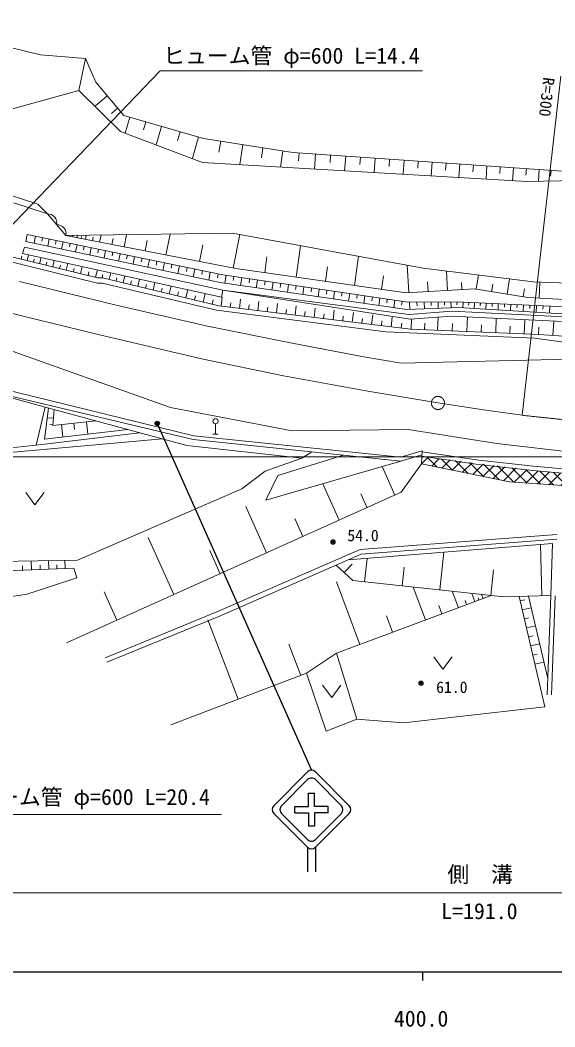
# Model space of a CAD drawing. Units: millimetres, scale not verified. Extents: x 40000 to 680000, y 20000 to 380000.
# Drawn here: x 421959 to 483150, y 198715 to 313812 of the extents above; entities that cross this region are included whole.
import ezdxf
from ezdxf.enums import TextEntityAlignment as Align

# ---------------------------------------------------------------- set-up
doc = ezdxf.new("R2010")
doc.units = ezdxf.units.MM
doc.header["$LTSCALE"] = 1000
doc.header["$PDMODE"] = 32
doc.header["$PDSIZE"] = 500
doc.linetypes.add('CHAIN', pattern=[18.5, 12, -1.5, 3.5, -1.5])
for name, color, linetype, lineweight in [('M-BMK', 2, 'CHAIN', 13), ('M-STR-HTXT', 7, 'Continuous', 13), ('M-STR-STRC', 7, 'Continuous', 25), ('M-TTL-BAND', 7, 'Continuous', 25), ('M-WORK', 1, 'Continuous', 13)]:
    doc.layers.add(name, color=color, linetype=linetype, lineweight=lineweight)
doc.styles.add('ＭＳ ゴシック', font='')
doc.styles.get('ＭＳ ゴシック').set_extended_font_data('MS Gothic')

msp = doc.modelspace()

# ---------------------------------------------------------------- hatches: boundary and pattern name
at = {"layer": 'M-WORK'}
h = msp.add_hatch(dxfattribs=at)
h.set_pattern_fill('USER', color=256, style=0, pattern_type=2)
h.set_pattern_definition([(45, (467882, 263077), (-707.107, 707.107), []), (135, (467882, 263077), (-707.107, -707.107), [])])
h.paths.add_polyline_path([(467882, 263077), (477941, 261012), (485867, 260490), (485879, 261844), (480640, 262329), (467926, 263948)])

# ---------------------------------------------------------------- linework, layer by layer
at = {"layer": 'M-BMK'}
for p, q in [((405565, 283996), (422006, 280059)), ((422006, 280059), (430878, 277875)), ((430878, 277875), (436712, 276489)), ((436712, 276489), (442893, 275051)), ((442893, 275051), (452110, 273159)), ((452110, 273159), (461754, 271374)), ((461754, 271374), (469773, 270042)), ((469773, 270042), (474968, 269270)), ((474968, 269270), (479411, 268640))]:
    msp.add_line(p, q, dxfattribs=at)
msp.add_circle((469773, 270042), 750, dxfattribs=at)
msp.add_arc((513256, 566725), 300000, 263.52244, 270.6362, dxfattribs=at)
at = {"layer": 'M-STR-HTXT'}
for p, q in [((479411, 268640), (483814, 307410)), ((570069, 263898), (379069, 263898)), ((379069, 214021), (570069, 214021))]:
    msp.add_line(p, q, dxfattribs=at)
for points in [[(416759, 285980), (438000, 308000), (468000, 308000)], [(408000, 277000), (413000, 223000), (445000, 223000)]]:
    msp.add_lwpolyline(points, dxfattribs=at)
at = {"layer": 'M-STR-STRC'}
for p, q in [((437652, 267710), (455312, 228055)), ((454852, 227870), (450983, 224002)), ((451875, 224002), (454852, 226979)), ((455743, 227870), (459612, 224002)), ((455743, 226979), (458720, 224002)), ((454944, 223909), (454944, 225448)), ((454944, 225448), (455651, 225448)), ((455651, 223909), (455651, 225448)), ((453406, 223909), (454944, 223909)), ((453406, 223203), (453406, 223909)), ((457189, 223909), (455651, 223909)), ((457189, 223203), (457189, 223909)), ((450983, 223110), (454852, 219242)), ((451875, 223110), (454852, 220133)), ((453406, 223203), (454944, 223203)), ((454944, 223203), (454944, 221664)), ((457189, 223203), (455651, 223203)), ((455651, 223203), (455651, 221664)), ((459612, 223110), (455743, 219242)), ((455743, 220133), (458720, 223110)), ((455651, 221664), (454944, 221664)), ((454852, 219242), (454852, 216455)), ((455743, 219242), (455743, 216455))]:
    msp.add_line(p, q, dxfattribs=at)
for radius in [250, 200, 150, 100, 50, 20]:
    msp.add_circle((437652, 267710), radius, dxfattribs=at)
for centre, start, end in [((455298, 227425), 45, 135), ((455298, 226533), 44.99985, 135), ((451429, 223556), 135, 225), ((452321, 223556), 135, 225.00005), ((458274, 223556), 315.00011, 44.99984), ((459166, 223556), 315, 45), ((455298, 220579), 225.00005, 315.00011), ((455298, 219688), 225, 315)]:
    msp.add_arc(centre, 631, start, end, dxfattribs=at)
msp.add_point((437652, 267710), dxfattribs=at)
at = {"layer": 'M-TTL-BAND'}
for p, q in [((40000, 205000), (579000, 205000)), ((468000, 205000), (468000, 204000))]:
    msp.add_line(p, q, dxfattribs=at)
at = {"layer": 'M-WORK'}
for p, q in [((424299, 309860), (407920, 313812)), ((429454, 309421), (424299, 309860)), ((428694, 305784), (429454, 309421)), ((429454, 309421), (430610, 306711)), ((430610, 306711), (433820, 302897)), ((421102, 303666), (428694, 305784)), ((428694, 305784), (433441, 301091)), ((431932, 305140), (430536, 303964)), ((433108, 303743), (432409, 303155)), ((433820, 302897), (442949, 300295)), ((434512, 302700), (433994, 300882)), ((436329, 302182), (436070, 301273)), ((438146, 301664), (437542, 299544)), ((433441, 301091), (442837, 297548)), ((440266, 301060), (439964, 300000)), ((442385, 300456), (441681, 297984)), ((442949, 300295), (453152, 298696)), ((444909, 299988), (444710, 298718)), ((447449, 299590), (447089, 297296)), ((449743, 299231), (449563, 298083)), ((452037, 298871), (451747, 297020)), ((453152, 298696), (486180, 296385)), ((453895, 298644), (453830, 297710)), ((455765, 298514), (455644, 296789)), ((457489, 298393), (457429, 297531)), ((459213, 298272), (459095, 296585)), ((460901, 298154), (460842, 297311)), ((442837, 297548), (479958, 295350)), ((462588, 298036), (462472, 296385)), ((464239, 297921), (464181, 297095)), ((465890, 297805), (465777, 296189)), ((467506, 297692), (467450, 296884)), ((469122, 297579), (469011, 295998)), ((470703, 297468), (470648, 296678)), ((472284, 297358), (472176, 295810)), ((473831, 297249), (473777, 296476)), ((475379, 297141), (475273, 295627)), ((476893, 297035), (476840, 296278)), ((478407, 296929), (478303, 295448)), ((479888, 296826), (479837, 296085)), ((479958, 295350), (516483, 296275)), ((481370, 296722), (481276, 295383)), ((482709, 296628), (482662, 295959)), ((423983, 292777), (420715, 293842)), ((421230, 292906), (425084, 291658)), ((425084, 291658), (423983, 292777)), ((427186, 289175), (425084, 291658)), ((422748, 289303), (422606, 288521)), ((445168, 284679), (422748, 289303)), ((423728, 289101), (423566, 288317)), ((424511, 288939), (424430, 288548)), ((427186, 289175), (446265, 289455)), ((427186, 289175), (446630, 285401)), ((427966, 289024), (427992, 289157)), ((428457, 288929), (428508, 289195)), ((428948, 288833), (428993, 289069)), ((429438, 288738), (429530, 289210)), ((430249, 288581), (430328, 288986)), ((431060, 288423), (431218, 289234)), ((433851, 287882), (434122, 289277)), ((438651, 286950), (439117, 289350)), ((446265, 289455), (468084, 285459)), ((446345, 285457), (447092, 289304)), ((422245, 287138), (422463, 287871)), ((422463, 287871), (445138, 282956)), ((422606, 288521), (444854, 283803)), ((425294, 288778), (425131, 287986)), ((426086, 288614), (426004, 288218)), ((426878, 288451), (426712, 287650)), ((427678, 288286), (427596, 287885)), ((428479, 288121), (428312, 287311)), ((429289, 287954), (429205, 287549)), ((430098, 287787), (429930, 286968)), ((432456, 288153), (432591, 288850)), ((436251, 287416), (436484, 288616)), ((442498, 286203), (442871, 288127)), ((453551, 284423), (454061, 288027)), ((417242, 287643), (430813, 284358)), ((422083, 286471), (422165, 286812)), ((444996, 282157), (422245, 287138)), ((422765, 286306), (422930, 286988)), ((424193, 285960), (424365, 286674)), ((430917, 287618), (430833, 287208)), ((431736, 287449), (431565, 286621)), ((432564, 287278), (432479, 286864)), ((433392, 287107), (433219, 286270)), ((434229, 286935), (434143, 286516)), ((435066, 286762), (434892, 285916)), ((449947, 284933), (450202, 286735)), ((460217, 283480), (460689, 286813)), ((419985, 286405), (430830, 283727)), ((423479, 286133), (423565, 286490)), ((424939, 285780), (425029, 286153)), ((425686, 285599), (425866, 286345)), ((426466, 285410), (426561, 285800)), ((427247, 285221), (427436, 286002)), ((428880, 284826), (429078, 285642)), ((435913, 286588), (435826, 286164)), ((436760, 286413), (436583, 285557)), ((437616, 286236), (437527, 285808)), ((438472, 286060), (438293, 285194)), ((439337, 285881), (439248, 285448)), ((440203, 285703), (440023, 284827)), ((441079, 285522), (440988, 285085)), ((456884, 283952), (457120, 285618)), ((466433, 282661), (466257, 285794)), ((468084, 285459), (480672, 283900)), ((428063, 285023), (428162, 285432)), ((429734, 284619), (429837, 285046)), ((430588, 284412), (430795, 285266)), ((430813, 284358), (431400, 284340)), ((431373, 284341), (431385, 284736)), ((431400, 284340), (444680, 281139)), ((432143, 284161), (432329, 284930)), ((432946, 283967), (433043, 284369)), ((433750, 283773), (433943, 284577)), ((441954, 285342), (441771, 284456)), ((442839, 285159), (442748, 284717)), ((443724, 284977), (443540, 284081)), ((444620, 284792), (444527, 284344)), ((466321, 281562), (445168, 284679)), ((445518, 284627), (445385, 283726)), ((446420, 284494), (446353, 284044)), ((446630, 285401), (466131, 282644)), ((447321, 284362), (447189, 283465)), ((463324, 283041), (463544, 284594)), ((470871, 282910), (470747, 285129)), ((474151, 283053), (474418, 284675)), ((421885, 283937), (432954, 281220)), ((430830, 283727), (431345, 283745)), ((431345, 283745), (444426, 280672)), ((434588, 283571), (434689, 283991)), ((435427, 283369), (435629, 284208)), ((436302, 283158), (436408, 283596)), ((437177, 282947), (437388, 283822)), ((438091, 282727), (438201, 283184)), ((439005, 282507), (439225, 283420)), ((444854, 283803), (466220, 280712)), ((448218, 284229), (448152, 283781)), ((449114, 284097), (448983, 283206)), ((450006, 283966), (449940, 283520)), ((450898, 283835), (450767, 282947)), ((451785, 283704), (451720, 283260)), ((452672, 283573), (452542, 282691)), ((453554, 283443), (453489, 283002)), ((454437, 283313), (454307, 282435)), ((455314, 283184), (455250, 282745)), ((468652, 282786), (468590, 283895)), ((472512, 283002), (472466, 283823)), ((475913, 282763), (476058, 283644)), ((477676, 282473), (477966, 284236)), ((480672, 283900), (500213, 283181)), ((481353, 282019), (481446, 283872)), ((439958, 282277), (440073, 282754)), ((440912, 282047), (441142, 283001)), ((441907, 281807), (442027, 282305)), ((442903, 281567), (443143, 282562)), ((444947, 281106), (445074, 282147)), ((445138, 282956), (444996, 282157)), ((466471, 280159), (445138, 282956)), ((445138, 282956), (466586, 279622)), ((456192, 283054), (456064, 282181)), ((457065, 282926), (457001, 282489)), ((457938, 282797), (457810, 281929)), ((458807, 282669), (458743, 282235)), ((459675, 282541), (459548, 281677)), ((460539, 282414), (460475, 281982)), ((461402, 282287), (461276, 281427)), ((462262, 282160), (462198, 281730)), ((463121, 282033), (462995, 281179)), ((466131, 282644), (473964, 283084)), ((473964, 283084), (480038, 282085)), ((479506, 282172), (479657, 283087)), ((480038, 282085), (506039, 280786)), ((432954, 281220), (443384, 278822)), ((443922, 281321), (444045, 281831)), ((444680, 281139), (466626, 278479)), ((445996, 280979), (446060, 281504)), ((447046, 280852), (447173, 281901)), ((448102, 280724), (448166, 281252)), ((449159, 280596), (449287, 281653)), ((450224, 280467), (450289, 280999)), ((451289, 280338), (451418, 281402)), ((453435, 280078), (453565, 281150)), ((455596, 279816), (455727, 280897)), ((463975, 281908), (463912, 281480)), ((464830, 281782), (464705, 280932)), ((465680, 281656), (465617, 281231)), ((466220, 280712), (472134, 280952)), ((471862, 281615), (466321, 281562)), ((466532, 281564), (466540, 280725)), ((467371, 281572), (467375, 281153)), ((468209, 281580), (468217, 280793)), ((468996, 281588), (469000, 281194)), ((469783, 281595), (469790, 280857)), ((470521, 281602), (470525, 281233)), ((471259, 281609), (471266, 280917)), ((484383, 281029), (471862, 281615)), ((471951, 281611), (471935, 281265)), ((472134, 280952), (484576, 280206)), ((472643, 281579), (472613, 280923)), ((473298, 281548), (473283, 281220)), ((473954, 281517), (473922, 280845)), ((474626, 281486), (474610, 281150)), ((475298, 281454), (475266, 280764)), ((475988, 281422), (475972, 281077)), ((476678, 281390), (476645, 280682)), ((477386, 281357), (477370, 281003)), ((478094, 281323), (478060, 280597)), ((478821, 281289), (478804, 280926)), ((479548, 281255), (479513, 280510)), ((480293, 281221), (480276, 280848)), ((481039, 281186), (481003, 280420)), ((481804, 281150), (481786, 280767)), ((482569, 281114), (482533, 280329)), ((444426, 280672), (463800, 278168)), ((452362, 280208), (452427, 280744)), ((454516, 279947), (454581, 280487)), ((456685, 279684), (456751, 280228)), ((457774, 279552), (457906, 280641)), ((458872, 279419), (458938, 279967)), ((459969, 279286), (460102, 280383)), ((461074, 279152), (461141, 279704)), ((462180, 279018), (462313, 280123)), ((464407, 278748), (464542, 279862)), ((471390, 280550), (466471, 280159)), ((466586, 279622), (471346, 279977)), ((469731, 278351), (469793, 279861)), ((471346, 279977), (518624, 277653)), ((518638, 278165), (471390, 280550)), ((473082, 278212), (473151, 279888)), ((476381, 278076), (476449, 279726)), ((443384, 278822), (453095, 276864)), ((463293, 278883), (463361, 279440)), ((465558, 278608), (465628, 279184)), ((466710, 278475), (466758, 279634)), ((468220, 278413), (468252, 279168)), ((471406, 278282), (471441, 279119)), ((474732, 278144), (474766, 278969)), ((478006, 278009), (478039, 278821)), ((479630, 277942), (479697, 279566)), ((481269, 277874), (481303, 278694)), ((482905, 277767), (483015, 279403)), ((415449, 277952), (439177, 269525)), ((463800, 278168), (480863, 277449)), ((466626, 278479), (481323, 277872)), ((480863, 277449), (484433, 276943)), ((481323, 277872), (485319, 277606)), ((453095, 276864), (461047, 275346)), ((461047, 275346), (465563, 274586)), ((465563, 274586), (484744, 275066)), ((424807, 269572), (416300, 271912)), ((416300, 271912), (441746, 265851)), ((416417, 272504), (441822, 266296)), ((423784, 265234), (424807, 269572)), ((425208, 269463), (424766, 265915)), ((441043, 265169), (424807, 269572)), ((439177, 269525), (453083, 266868)), ((425772, 268288), (425070, 268358)), ((425870, 269284), (425692, 267486)), ((425702, 267587), (425351, 267622)), ((425692, 267486), (430610, 267998)), ((426687, 267589), (426837, 266152)), ((428124, 267739), (428199, 267020)), ((429561, 267889), (429708, 266480)), ((444324, 266458), (444324, 267658)), ((453083, 266868), (466350, 267027)), ((466350, 267027), (476494, 265396)), ((413098, 263693), (438247, 265928)), ((423784, 265234), (435611, 266642)), ((424766, 265915), (434282, 267003)), ((441822, 266296), (465494, 263857)), ((444024, 266458), (444624, 266458)), ((413634, 264115), (423784, 265234)), ((454177, 263731), (441043, 265169)), ((441746, 265851), (465537, 263400)), ((476494, 265396), (486664, 264230)), ((449995, 262239), (454177, 263731)), ((451458, 261739), (458981, 264075)), ((454177, 263731), (455355, 264449)), ((465494, 263857), (467958, 264584)), ((465537, 263400), (467934, 264108)), ((467880, 263955), (474367, 263023)), ((467882, 263077), (467958, 264584)), ((467951, 264450), (474430, 263519)), ((465537, 263400), (450072, 258944)), ((464847, 259505), (463412, 262698)), ((465564, 259827), (467882, 263077)), ((467882, 263077), (477941, 261012)), ((474367, 263023), (480640, 262329)), ((474430, 263519), (480690, 262827)), ((480690, 262827), (486738, 262267)), ((447331, 260214), (449995, 262239)), ((450072, 258944), (451458, 261739)), ((480640, 262329), (486693, 261769)), ((428522, 252076), (447331, 260214)), ((458461, 256635), (456598, 260781)), ((477941, 261012), (493912, 259960)), ((422600, 259792), (423650, 258392)), ((423650, 258392), (424700, 259792)), ((427268, 242617), (465564, 259827)), ((461654, 258070), (460937, 259666)), ((450169, 252908), (447784, 258215)), ((454315, 254771), (453383, 256844)), ((439555, 248139), (436625, 254658)), ((460869, 253284), (483360, 255022)), ((461003, 252742), (483371, 254471)), ((444476, 246153), (460869, 253284)), ((482872, 253982), (459510, 252093)), ((481674, 247999), (481517, 253872)), ((482872, 253982), (482674, 248026)), ((416838, 251893), (428522, 252076)), ((444862, 250523), (443670, 253177)), ((444690, 245646), (461003, 252742)), ((461365, 249602), (461652, 252266)), ((469968, 248674), (470432, 252976)), ((415938, 250676), (428113, 251155)), ((422248, 250924), (422227, 251438)), ((423276, 250965), (423235, 251993)), ((424258, 251003), (424238, 251494)), ((425239, 251042), (425201, 252024)), ((426176, 251079), (426158, 251548)), ((427113, 251116), (427076, 252053)), ((428113, 251155), (428459, 250063)), ((458116, 251487), (460023, 249747)), ((459041, 250643), (459944, 251632)), ((465666, 249138), (465898, 251289)), ((475809, 248044), (476124, 250965)), ((428459, 250063), (422784, 248172)), ((460821, 242426), (458143, 249606)), ((460023, 249747), (477313, 247882)), ((468352, 245235), (466947, 249000)), ((422784, 248172), (417803, 247452)), ((433035, 245209), (431570, 248468)), ((458157, 241433), (475868, 248038)), ((472114, 246638), (471412, 248519)), ((473993, 247338), (473642, 248278)), ((474462, 247514), (474375, 247748)), ((474931, 247689), (474756, 248158)), ((477313, 247882), (482676, 248015)), ((479062, 247926), (481988, 235310)), ((479178, 247428), (479693, 247547)), ((480139, 247952), (482337, 238542)), ((482674, 248026), (482271, 236690)), ((483174, 248009), (482771, 236672)), ((470233, 245936), (469882, 246877)), ((473053, 246988), (472878, 247458)), ((479417, 246398), (480447, 246637)), ((431688, 240918), (444476, 246153)), ((431896, 240409), (444690, 245646)), ((446915, 236169), (443453, 245255)), ((464586, 243831), (463884, 245713)), ((479656, 245365), (480173, 245485)), ((479896, 244332), (480929, 244571)), ((480136, 243296), (480654, 243416)), ((454076, 238897), (452711, 242478)), ((480376, 242259), (481413, 242500)), ((458157, 241433), (454729, 239146)), ((460492, 233893), (458157, 241433)), ((469295, 241007), (470345, 239607)), ((470345, 239607), (471395, 241007)), ((480618, 241220), (481137, 241341)), ((480859, 240181), (481898, 240422)), ((454729, 239146), (439206, 233232)), ((454729, 239146), (456984, 232530)), ((456572, 237771), (457622, 236371)), ((457622, 236371), (458672, 237771)), ((481988, 235310), (465820, 233467)), ((456984, 232530), (460492, 233893)), ((465820, 233467), (460492, 233893))]:
    msp.add_line(p, q, dxfattribs=at)
for centre, radius in [((444324, 267958), 300), ((457762, 254150), 150), ((457762, 254150), 120), ((457762, 254150), 90), ((457762, 254150), 60), ((457762, 254150), 30), ((457762, 254150), 20), ((467832, 237996), 150), ((467832, 237996), 120), ((467832, 237996), 90), ((467832, 237996), 60), ((467832, 237996), 30), ((467832, 237996), 20)]:
    msp.add_circle(centre, radius, dxfattribs=at)
for centre in [(425132, 290632), (426183, 289391)]:
    msp.add_arc(centre, 1027, 347.87245, 92.63614, dxfattribs=at)
for p in [(457762, 254150), (467832, 237996)]:
    msp.add_point(p, dxfattribs=at)

# ---------------------------------------------------------------- texts
at = {"layer": 'M-STR-HTXT', "style": 'ＭＳ ゴシック'}
for s, p in [('ヒューム管 φ=600 L=14.4', (453000, 309750)), ('ヒューム管 φ=600 L=20.4', (429000, 225000)), ('側\u3000溝', (474593, 216154))]:
    msp.add_text(s, height=1833, dxfattribs=at).set_placement(p, align=Align.MIDDLE_CENTER)
msp.add_text('R=300', height=1320, rotation=263.521, dxfattribs=at).set_placement((482485, 307251), align=Align.MIDDLE_LEFT)
msp.add_text('L=191.0', height=1833, dxfattribs=at).set_placement((474515, 210481), align=Align.BOTTOM_CENTER)
at = {"layer": 'M-TTL-BAND', "style": 'ＭＳ ゴシック'}
msp.add_text('400.0', height=1833, dxfattribs=at).set_placement((467844, 198195), align=Align.BOTTOM_CENTER)
at = {"layer": 'M-WORK', "style": 'ＭＳ ゴシック'}
for s, p in [('54.0', (459401, 254901)), ('61.0', (469561, 237548))]:
    msp.add_text(s, height=1320, dxfattribs=at).set_placement(p, align=Align.MIDDLE_LEFT)

doc.saveas('drawing.dxf')
